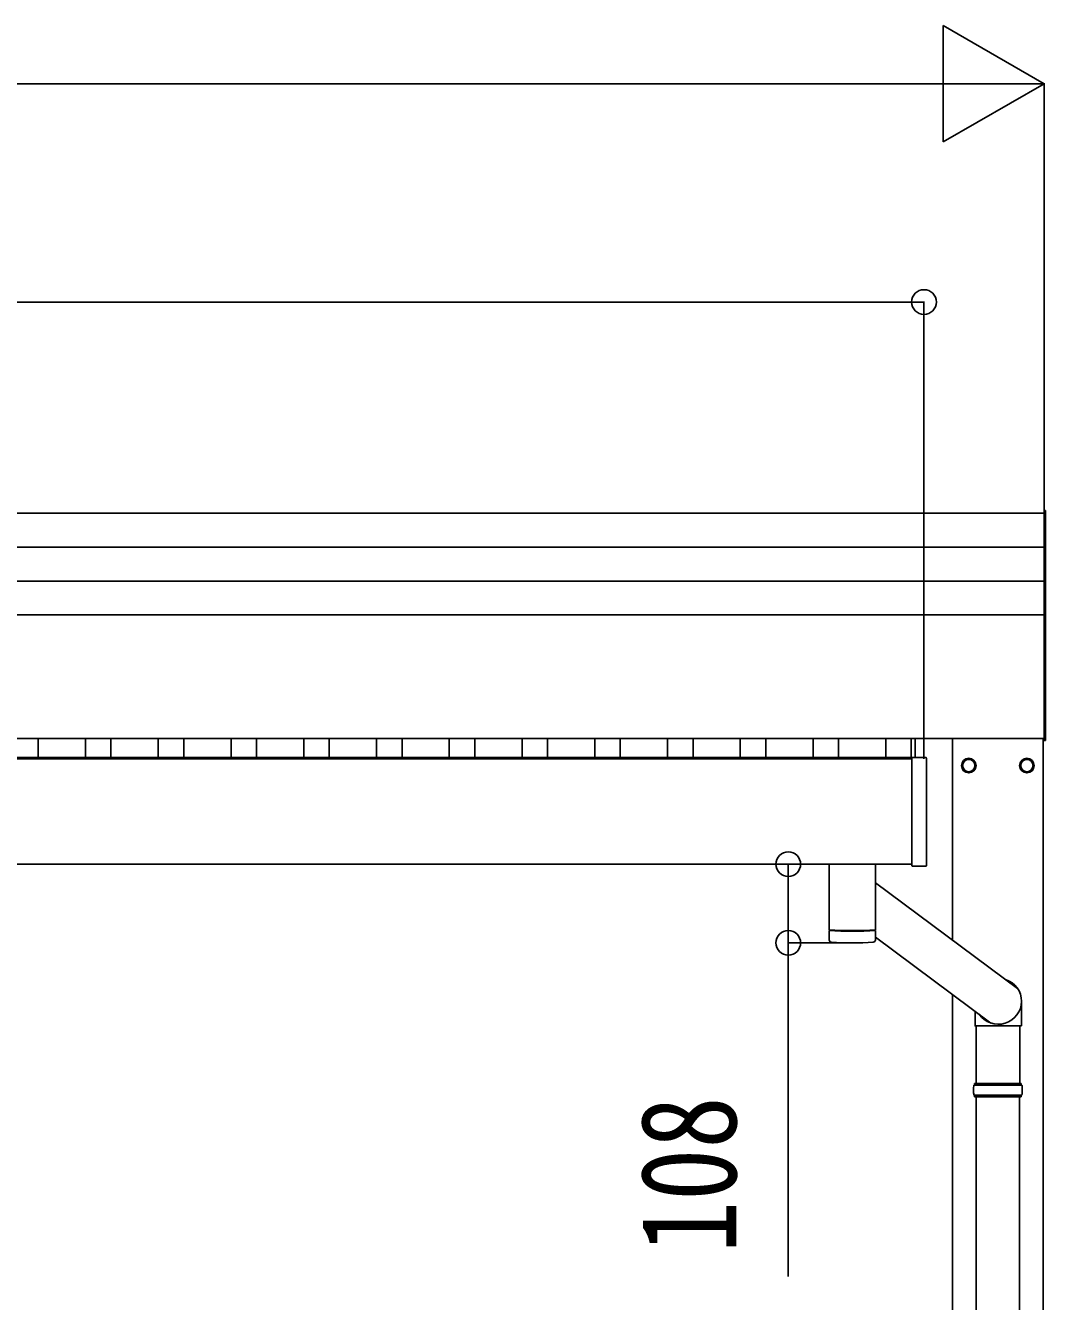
# Model space of a CAD drawing. Units: millimetres, scale not verified. Extents: x -16820 to 16820, y -11880 to 11880.
# Drawn here: x -12229 to -10827, y -1284 to 469 of the extents above; entities that cross this region are included whole.
import ezdxf
from ezdxf.enums import TextEntityAlignment as Align

# ---------------------------------------------------------------- set-up
doc = ezdxf.new("R2010")
doc.units = ezdxf.units.MM
doc.header["$LTSCALE"] = 50
for name, color, linetype in [('0-3_YKK_11', 7, 'Continuous'), ('0-5_YKK_13', 4, 'Continuous'), ('0-6_YKK_A1', 4, 'Continuous'), ('0-7_YKK_D', 6, 'Continuous')]:
    doc.layers.add(name, color=color, linetype=linetype)
doc.styles.add('ＭＳ ゴシック', font='')
doc.styles.get('ＭＳ ゴシック').set_extended_font_data('MS Gothic')

msp = doc.modelspace()

# ---------------------------------------------------------------- linework, layer by layer
at = {"layer": '0-3_YKK_11'}
msp.add_line((-11066.3, -791.67), (-11066.3, -790.9), dxfattribs=at)
at = {"layer": '0-5_YKK_13'}
for p, q in [((-10827.2, -197.58), (-10829.2, -197.58)), ((-10829.2, -337.52), (-10829.2, -197.58)), ((-10827.2, -197.58), (-10827.2, -337.52)), ((-10827.2, -244.24), (-10829.2, -244.24)), ((-10827.2, -290.9), (-10829.2, -290.9)), ((-10829.2, -513.52), (-10829.2, -337.52)), ((-10827.2, -337.52), (-10829.2, -337.52)), ((-10827.2, -337.52), (-10827.2, -513.52)), ((-10829.2, -513.52), (-10827.2, -513.52)), ((-11010.89, -685.6), (-11010.89, -537.6)), ((-11010.39, -537.1), (-11009.89, -537.1)), ((-11009.89, -537.1), (-10991.89, -537.1)), ((-10991.89, -537.1), (-10991.39, -537.1)), ((-10990.89, -537.6), (-10990.89, -685.6)), ((-10861.2, -543.12), (-10852.7, -538.21)), ((-10861.2, -543.12), (-10861.2, -552.93)), ((-10941.29, -547.77), (-10941.19, -547.77)), ((-10941.29, -548.27), (-10941.19, -548.27)), ((-11124.7, -683.48), (-11124.7, -773.62)), ((-11060.7, -683.48), (-11060.7, -773.62)), ((-10991.39, -686.1), (-11010.39, -686.1)), ((-11060.7, -709), (-10865.69, -854.18)), ((-11124.73, -774.62), (-11124.5, -787.6)), ((-11120.22, -773.9), (-11120.2, -774.9)), ((-11065.17, -773.9), (-11065.19, -774.9)), ((-11060.89, -787.6), (-11060.67, -774.62)), ((-11060.83, -783.71), (-10902.19, -901.8)), ((-10860.12, -871.94), (-10860.12, -905.71)), ((-10922.7, -905.71), (-10922.7, -985.01)), ((-10862.69, -905.71), (-10862.69, -985.01)), ((-10925.7, -987.01), (-10859.7, -987.01)), ((-10924.7, -985.01), (-10860.7, -985.01)), ((-10924.7, -985.01), (-10924.7, -987.01)), ((-10860.7, -985.01), (-10860.7, -987.01)), ((-10925.7, -1001.01), (-10859.7, -1001.01)), ((-10924.7, -1003.01), (-10924.7, -1001.01)), ((-10924.7, -1003.01), (-10860.7, -1003.01)), ((-10922.7, -1003.01), (-10922.7, -1879.74)), ((-10862.7, -1003.01), (-10862.7, -1879.74)), ((-10860.7, -1003.01), (-10860.7, -1001.01))]:
    msp.add_line(p, q, dxfattribs=at)
msp.add_lwpolyline([(-10932.7, -538.21), (-10924.2, -543.12), (-10924.2, -552.93), (-10932.7, -557.84), (-10941.2, -552.93), (-10941.2, -543.12)], close=True, dxfattribs=at)
for points in [[(-10852.7, -538.21), (-10844.2, -543.12), (-10844.2, -552.93), (-10852.7, -557.84), (-10861.2, -552.93)], [(-10924.02, -885.55), (-10924.02, -905.71), (-10860.12, -905.71)]]:
    msp.add_lwpolyline(points, dxfattribs=at)
for centre, radius in [((-10932.7, -548.02), 10), ((-10932.7, -548.02), 8.5), ((-10852.7, -548.02), 10), ((-10852.7, -548.02), 8.5)]:
    msp.add_circle(centre, radius, dxfattribs=at)
for centre, radius, start, end in [((-11010.39, -537.6), 0.5, 90, 180), ((-10991.39, -537.6), 0.5, 0, 90), ((-10932.7, -548.02), 8.6, 111.25399, 128.74601), ((-10932.7, -548.02), 8.6, 51.25399, 68.74601), ((-10852.7, -548.02), 8.6, 111.25399, 128.74601), ((-10852.7, -548.02), 8.6, 51.25399, 68.74601), ((-10932.7, -548.02), 8.6, 171.25399, 178.33419), ((-10932.7, -548.02), 8.6, 181.66581, 188.74601), ((-10932.7, -548.02), 8.6, 231.25399, 248.74601), ((-10932.7, -548.02), 8.6, 291.25399, 308.74601), ((-10932.7, -548.02), 8.6, 351.25399, 8.74601), ((-10852.7, -548.02), 8.6, 231.25399, 248.74601), ((-10852.7, -548.02), 8.6, 291.25399, 308.74601), ((-10852.7, -548.02), 8.6, 351.25399, 8.74601), ((-11010.39, -685.6), 0.5, 180, 270), ((-10991.39, -685.6), 0.5, 270, 0), ((-11092.7, -293.89), 480.8, 266.18381, 273.81619), ((-11092.7, -294.89), 480.8, 266.18381, 273.81619), ((-11121.08, -787.37), 3.43, 183.90213, 262.99006), ((-11064.32, -787.37), 3.43, 277.08355, 356.08693), ((-11092.69, -271.9), 519.67, 266.82198, 273.17643), ((-10876.95, -994.01), 49.25, 171.82876, 180.00002), ((-10876.95, -994.01), 49.25, 180.00002, 188.17127), ((-10908.45, -994.01), 49.25, 359.99998, 8.17124), ((-10908.45, -994.01), 49.25, 351.82873, 359.99998)]:
    msp.add_arc(centre, radius, start, end, dxfattribs=at)
for start_param, end_param in [(6.2831853, 7.531698), (3.7408008, 6.2831853)]:
    msp.add_ellipse((-10892.07, -871.94), major_axis=(31.95, 0), ratio=0.98554, start_param=start_param, end_param=end_param, dxfattribs=at)
at = {"layer": '0-6_YKK_A1'}
for p, q in [((-13829.2, -201.08), (-10829.2, -201.08)), ((-13829.2, -247.74), (-10829.2, -247.74)), ((-13829.2, -294.4), (-10829.2, -294.4)), ((-13829.2, -341.02), (-10829.2, -341.02)), ((-13829.2, -511.02), (-10829.2, -511.02)), ((-12211.7, -537.05), (-12211.7, -511.02)), ((-12146.7, -537.05), (-12146.7, -511.02)), ((-12111.7, -537.05), (-12111.7, -511.02)), ((-12046.7, -537.05), (-12046.7, -511.02)), ((-12011.7, -537.05), (-12011.7, -511.02)), ((-11946.7, -537.05), (-11946.7, -511.02)), ((-11911.7, -537.05), (-11911.7, -511.02)), ((-11846.7, -537.05), (-11846.7, -511.02)), ((-11811.7, -537.05), (-11811.7, -511.02)), ((-11746.7, -537.05), (-11746.7, -511.02)), ((-11711.7, -537.05), (-11711.7, -511.02)), ((-11646.7, -537.05), (-11646.7, -511.02)), ((-11611.7, -537.05), (-11611.7, -511.02)), ((-11546.7, -537.05), (-11546.7, -511.02)), ((-11511.7, -537.05), (-11511.7, -511.02)), ((-11446.7, -537.05), (-11446.7, -511.02)), ((-11411.7, -537.05), (-11411.7, -511.02)), ((-11346.7, -537.05), (-11346.7, -511.02)), ((-11311.7, -537.05), (-11311.7, -511.02)), ((-11246.7, -537.05), (-11246.7, -511.02)), ((-11211.7, -537.05), (-11211.7, -511.02)), ((-11146.7, -537.05), (-11146.7, -511.02)), ((-11111.7, -537.05), (-11111.7, -511.02)), ((-11046.7, -537.05), (-11046.7, -511.02)), ((-11011.7, -537.05), (-11011.7, -511.02)), ((-11006.2, -511.02), (-11006.2, -537.1)), ((-10994.2, -537.1), (-10994.2, -511.02)), ((-10955.2, -787.54), (-10955.2, -511.02)), ((-10830.2, -3483.48), (-10830.2, -511.02)), ((-13652.2, -537.05), (-10994.2, -537.05)), ((-13647.5, -538.6), (-11010.89, -538.6)), ((-11010.89, -683.48), (-13647.5, -683.48)), ((-10955.2, -3483.48), (-10955.2, -862.35))]:
    msp.add_line(p, q, dxfattribs=at)
at = {"layer": '0-7_YKK_D'}
for p, q in [((-10829.2, 388.92), (-10967.76, 468.92)), ((-10967.76, 468.92), (-10967.76, 308.92)), ((-13669.2, 388.92), (-10989.2, 388.92)), ((-10829.2, 388.92), (-11106.32, 388.92)), ((-10829.2, 388.92), (-10967.76, 308.92)), ((-10829.2, -200.08), (-10829.2, 389.92)), ((-13664.2, 88.92), (-10994.2, 88.92)), ((-10994.2, -538.62), (-10994.2, 89.92)), ((-11125.7, -683.48), (-11181.76, -683.48)), ((-11093.69, -791.57), (-11181.76, -791.57))]:
    msp.add_line(p, q, dxfattribs=at)
msp.add_lwpolyline([(-11180.76, -683.48), (-11180.76, -791.57), (-11180.76, -1249.97)], dxfattribs=at)
for centre in [(-10994.2, 88.92), (-11180.76, -683.48), (-11180.76, -791.57)]:
    msp.add_circle(centre, 17, dxfattribs=at)

# ---------------------------------------------------------------- texts
at = {"layer": '0-7_YKK_D', "style": 'ＭＳ ゴシック', "width": 0.8}
msp.add_text('108', height=132, rotation=90, dxfattribs=at).set_placement((-11212.76, -1217.97), align=Align.BOTTOM_LEFT)

doc.saveas('drawing.dxf')
